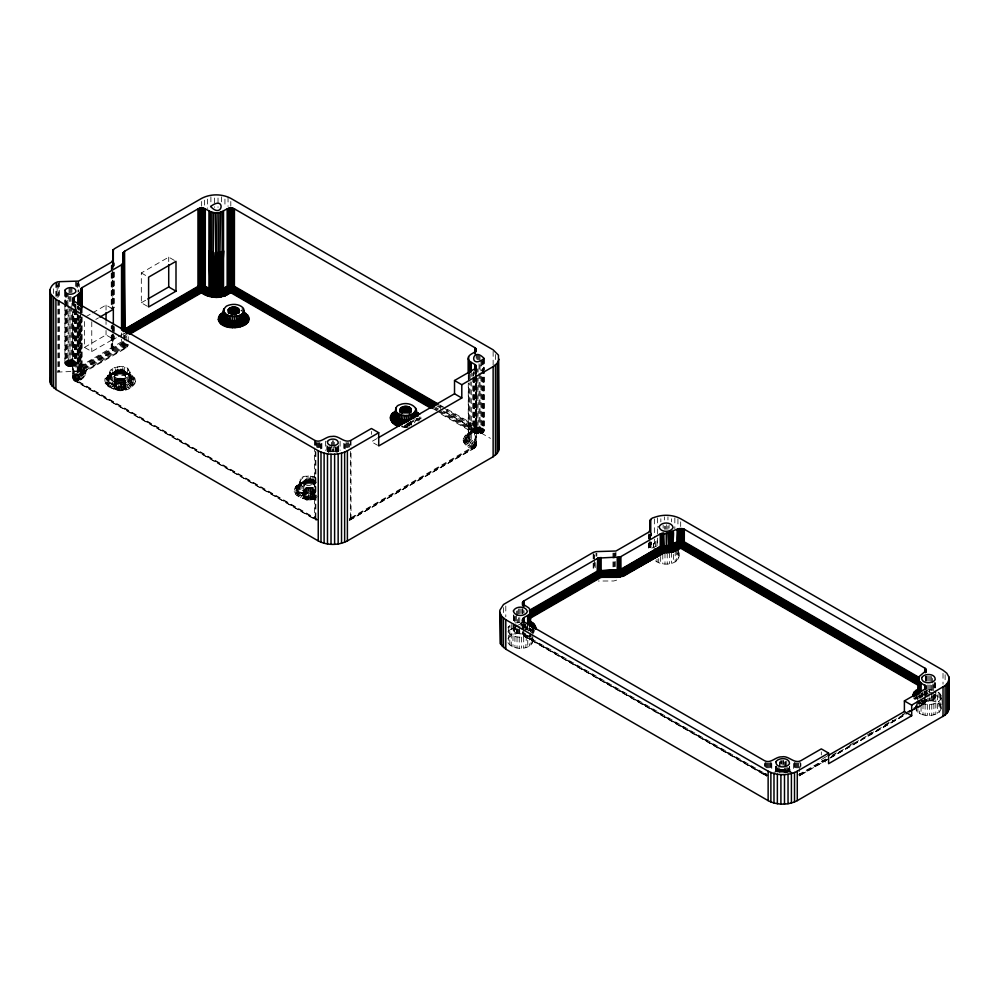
<?xml version="1.0" encoding="UTF-8"?>
<svg xmlns="http://www.w3.org/2000/svg" width="999" height="999" viewBox="0 0 999 999"><rect width="100%" height="100%" fill="white"/><g stroke="black" fill="none" stroke-linecap="round" stroke-linejoin="round"><path stroke-width="0.75" stroke-dasharray="5 3.75" d="M135.439 381.805C126.261 403.833 82.767 377.16 119.118 372.152L119.143 366.683C135.389 364.048 125.137 380.232 135.439 381.805C135.564 374.675 126.673 372.402 120.966 372.152L120.941 366.683M110.09 375.287C105.207 396.928 151.736 378.559 120.941 370.891C92.432 372.864 126.698 395.529 130.307 376.298L131.506 378.946L135.439 380.244M109.778 376.298L108.566 380.107L104.645 381.805M119.143 366.683C94.231 370.791 126.848 388.274 130.307 372.09M126.448 341.034C125.062 338.511 127.822 334.253 126.536 334.515M315.085 497.127C301.111 508.766 301.111 484.915 315.085 496.553M315.085 481.718C301.111 470.067 301.111 493.931 315.085 482.28M524.375 633.029C520.417 635.864 509.19 631.618 515.422 626.873M793.631 773.288L785.364 769.642L781.805 769.467L781.618 771.653L783.84 771.59L784.053 770.704L778.696 770.978L788.248 772.277M781.805 769.467L780.032 769.642L779.307 771.827L781.668 771.565M315.409 481.331C310.239 479.495 302.859 479.657 299.55 484.665C295.155 493.756 309.653 496.703 315.809 493.506L315.409 486.875L313.861 487.387L313.886 492.37L316.034 498.501C308.029 502.335 287.4 495.879 296.84 485.289C301.436 479.07 311.838 487.1 308.604 476.073L315.409 477.122L315.809 483.104L312.35 482.18L312.163 476.248M780.032 769.642L778.346 770.004L778.109 771.615L779.882 771.24M799.45 773.875L800.911 773.288L800.424 775.112L799.163 775.624L799.45 762.662M800.224 773.626L799.175 775.973L800.424 775.112M918.868 695.129L920.978 696.865L921.153 695.454L919.992 694.667M775.411 766.982L775.361 771.815L783.603 770.092L790.034 771.815L789.984 766.982M439.785 404.92L474.912 425.199L473.613 429.183L469.218 433.204L467.607 437.275L463.161 439.148C462.387 445.204 475.112 453.796 476.411 444.393L476.423 374.613M463.161 440.709L466.458 439.56L468.294 436.238L470.117 439.135L474.912 442.033L473.613 446.004L471.266 448.339L473.988 448.451L475.237 447.177L475.487 375.786M116.034 372.402C116.309 373.851 119.455 373.763 119.118 372.152M350.349 451.461L350.349 518.094L349.662 520.229L351.036 517.757L351.036 448.027M463.161 439.148L465.896 434.815C468.119 435.864 471.353 434.053 471.266 431.518L474.463 428.671L474.912 425.199M475.437 425.562L476.361 427.772L474.912 429.408C474.787 432.48 470.354 435.052 467.632 433.616L465.896 434.815M69.031 306.268L69.031 366.383L76.074 362.974L74.45 360.964L70.979 360.027L69.992 366.483L66.521 365.547L64.898 363.536L64.898 303.521M477.11 378.196L477.11 433.691L484.14 430.282L482.517 428.284L479.045 427.347L478.071 433.791L474.6 432.854L472.977 430.856L472.977 377.959M474.912 442.033L475.424 443.181L474.5 445.529L471.266 448.339L474.275 448.164L475.936 445.392L475.936 374.687M475.437 429.058L474.463 431.356L471.266 431.518L440.197 413.574M470.117 432.305L469.13 434.615M917.507 701.773C919.804 704.869 925.948 704.994 926.135 700.436L924.387 703.671L914.073 709.677M475.861 425.961L474.225 429.657L471.266 431.518C474.075 433.266 476.798 429.458 476.361 426.835M475.487 442.432L474.85 445.879L471.266 448.339L475.087 447.427L476.411 444.393M106.031 384.802C112.612 383.004 110.439 375.1 110.702 370.105M469.218 433.204C461.9 441.308 474.55 442.295 474.85 447.802M476.173 426.386L474.425 429.932L471.266 431.518L474.787 431.044L476.348 428.034M924.724 703.333L925.823 700.923M475.936 442.882L475.087 446.253L471.266 448.339C485.539 445.067 463.074 441.62 468.606 434.178M113.511 372.939C117.183 376.049 118.744 369.48 117.37 366.87M302.972 482.33C306.868 485.464 307.979 478.833 306.83 476.248L308.604 476.073M476.173 428.221L473.951 431.655M306.83 476.248C295.404 475.374 303.559 490.484 294.106 491.196M476.186 375.025L475.874 446.103L349.375 519.393M476.423 427.31L474.587 430.532L471.266 431.518L474.425 431.118L475.861 428.658L475.861 374.812M926.21 700.649L926.285 699.4L925.823 701.822M118.694 389.922L119.143 378.546M308.154 499.3L308.604 487.924L302.21 486.201L299.238 482.517M401.685 426.673L404.345 426.935L404.495 425.674L409.228 425.437L409.453 426.111M82.143 316.995L82.143 365.047L83.004 368.231L85.789 371.353C86.801 376.586 77.772 384.59 73.526 379.72C69.431 373.589 80.644 373.888 80.794 368.481L80.707 315.509M75.1 381.168L73.164 379.121L72.69 376.361M112.75 341.034L113.736 339.285L116.945 337.375M57.155 372.103L78.671 371.203L111.763 352.098L112.75 350.349L112.812 334.353M123.364 341.633L121.766 343.856L82.368 366.608C78.834 368.494 83.154 372.14 85.789 371.353L125.187 348.601L127.71 346.241L128.209 344.393C124.201 345.304 123.739 338.723 121.603 343.057L82.205 365.809C78.546 368.019 82.43 373.326 85.939 372.727M123.751 342.295L122.04 344.68L82.18 367.732L80.145 373.189L73.526 378.134L74.263 380.557M124.263 342.894L122.402 345.492L83.004 368.231C81.369 371.903 81.356 377.147 75.437 378.696C72.964 380.095 75.974 382.205 77.772 381.031C81.244 378.596 85.814 375.537 85.152 370.916L124.563 348.176L127.31 344.33M124.9 343.406L122.852 346.266L83.441 369.018L82.792 370.791C85.514 375.474 69.705 381.143 77.772 381.031L74.987 377.909L74.126 374.712L78.859 372.59L80.857 369.143M125.637 343.831L123.364 346.99L83.966 369.742L83.242 370.991M127.31 335.015L125.637 334.515L125.637 340.721M126.448 344.143L123.951 347.627L84.053 371.228M127.71 346.241L123.951 344.031L122.802 341.109L82.143 365.047L80.707 366.645L80.944 368.843L80.632 367.108C85.002 374.188 68.956 374.762 74.351 380.232L316.995 520.329M121.391 372.14C114.498 373.376 123.726 372.177 123.814 372.839C121.641 374.101 123.252 367.457 122.702 366.87M310.402 476.073L310.689 482.28L310.851 481.518L308.154 481.518L308.304 482.28L316.034 482.33L314.947 483.104L312.35 482.18M111.176 373.713C114.71 376.336 114.585 369.405 114.123 367.744M71.94 360.127L70.492 366.009L73.701 365.909L75.899 364.098L68.119 366.183L68.119 304.633M480.007 427.447L479.045 433.791L482.517 432.854L484.14 430.856L484.14 370.829M924.812 703.246L923.263 704.158L921.153 703.87L924.15 702.072L925.748 699.15L924.962 701.773L921.153 703.87L924.387 703.671M70.979 360.027L66.521 360.964L64.898 362.974L71.94 366.383L71.94 307.804M125.624 372.902C123.888 376.948 116.196 376.948 114.448 372.902M125.624 372.327C123.888 368.281 116.196 368.281 114.448 372.327L114.448 387.737C116.196 391.795 123.888 391.795 125.624 387.737M299.25 486.063L297.402 488.823L294.106 489.635M475.586 446.903C473.351 442.644 462.125 437.699 471.216 432.217M925.461 702.434L925.973 700.861L924.574 699.125L921.153 703.87L924.962 702.959L923.938 700.761M114.448 387.175C116.196 383.117 123.888 383.117 125.624 387.175M130.307 377.335C126.598 386.476 106.144 384.128 109.778 372.09M299.55 484.665C297.44 492.882 310.015 494.368 315.459 491.845M418.519 418.131L417.357 420.629L415.659 418.631M479.045 427.347L474.6 428.284L472.977 430.282L480.007 433.691L480.007 355.107M533.204 630.369L532.042 632.866M507.929 642.694C513.286 651.073 533.354 650.549 533.204 638.648M657.005 545.841L657.005 540.322L653.671 543.656L653.271 547.689M655.556 560.889C663.161 566.97 682.005 564.797 678.945 551.748M915.608 707.429L916.77 704.932M921.478 696.69L924.437 693.731L929.045 693.019M926.285 699.924L925.199 702.859M924.437 691.133L924.437 700.349C929.058 702.422 937.611 700.336 935.401 693.618M941.27 697.689C938.361 705.294 927.646 705.519 921.053 703.134L921.053 714.173C926.835 716.283 933.903 716.071 938.998 712.349C943.268 708.116 943.73 694.979 937.549 691.783L937.549 713.336M113.948 373.239C95.867 383.316 124.201 392.819 131.044 383.004C135.315 372.44 116.733 367.644 110.627 375.012L109.028 377.085L106.031 377.26M109.69 377.035L107.942 379.433L104.645 380.244M913.511 697.764L914.435 699.225L917.731 697.102L918.755 698.139L919.942 695.341L921.103 696.141M925.124 699.5L921.153 703.87L925.598 701.997L924.312 699.949M116.034 389.647L117.37 378.359M305.494 499.038L306.83 487.749M72.852 360.327L70.492 366.009L67.27 365.909L67.27 293.569M480.931 427.634L478.558 433.316L476.186 433.504M300.637 483.104C304.171 485.714 304.046 478.796 303.584 477.122M783.616 770.616C783.678 774.075 790.709 769.842 783.616 770.616L783.603 769.467M107.38 375.911C111.501 377.809 112.6 372.015 111.601 369.205M296.84 485.289C300.961 487.2 302.06 481.406 301.061 478.583M73.701 360.602L70.492 366.009L66.521 365.547L66.521 293.207M481.78 427.922L478.558 433.316L475.337 433.216L475.437 375.961M110.627 375.012C103.446 383.566 118.519 388.361 124.9 385.552C134.877 384.016 129.158 376.099 129.383 370.105M414.797 422.752L413.461 420.442L412 421.141L413.074 423.576L411.138 424.225L410.552 422.565L413.823 421.241L416.808 418.269L417.42 418.881L416.695 420.03L414.273 422.028L406.743 424.051M418.106 421.141L419.33 418.481L421.091 418.831L420.616 415.746M468.943 434.565L466.82 437.125L463.623 437.612M476.248 444.905L350.087 518.306M507.929 627.797L509.815 625.461L509.815 645.029M507.929 638.836C511.588 633.079 519.755 632.617 525.811 634.028M530.731 634.078L527.659 636.563L524 632.979C520.891 637.112 530.007 638.111 531.293 634.452M533.766 630.007L531.73 632.529L533.029 633.266L535.302 630.456M534.515 630.282L532.367 632.941M924.15 703.696L924.15 702.072L920.079 699.05M114.91 373.688L115.684 367.22M302.535 483.678L304.857 482.554L305.145 476.61M113.511 389.111L115.397 384.677L115.684 378.009M302.972 498.501L304.857 494.068L305.145 487.387M474.225 431.393L473.613 429.183L443.893 412.013M74.45 360.964L70.492 366.009L65.897 365.11L65.897 303.546M482.517 428.284L478.558 433.316L474.6 432.854L474.6 375.911M791.57 772.289L785.514 771.24L785.364 769.642M130.619 377.722C129.62 387.537 107.455 386.663 110.015 375.999L112.537 373.926L112.75 368.406M316.471 495.167C310.377 497.34 301.686 497.152 297.764 491.246C295.379 485.352 305.657 484.378 302.21 477.797M349.737 520.229L474.925 447.714M124.388 367.22C124.301 368.194 123.576 375.774 126.573 372.939M109.415 377.285L105.107 378.721M75.075 361.401L70.492 366.009L65.41 364.623L65.41 303.409M483.154 428.708L478.558 433.316L473.963 432.43L473.963 376.386M300.499 484.665C292.207 493.231 309.89 498.414 316.109 494.355M473.988 448.451C474.812 443.381 458.017 439.622 471.053 432.829M475.661 446.753L349.987 519.555M524.013 630.244L527.659 628.146L527.834 629.545L529.932 627.809L530.219 628.496L528.046 630.282M530.219 628.496L530.594 629.158L528.346 631.018M530.544 631.455L532.38 629.195L533.041 629.645L531.118 632.03L530.044 630.819L531.081 629.795L530.594 629.158M925.748 701.635L913.71 708.84M923.863 703.983L925.536 702.285M111.176 388.336L113.736 384.128L114.123 377.485M300.637 497.727L303.197 493.506L303.584 486.875M783.84 771.59L786.288 771.665M75.562 361.888L70.492 366.009L65.072 364.098L65.072 303.933M483.641 429.195L478.558 433.316L473.476 431.943L473.476 376.536M77.135 381.331C81.968 377.797 87.525 371.628 80.769 368.294M76.523 381.493C74.675 377.884 87.325 375.362 82.792 370.791M128.908 373.713C125.362 376.336 125.499 369.405 125.949 367.744M73.601 375.075L74.575 378.184L77.772 381.031C66.596 379.957 85.315 374.4 81.331 369.218M468.606 434.927L470.779 433.329M471.903 448.638C471.153 445.729 462.549 444.443 464.048 439.135C463.823 432.579 479.807 432.38 474.7 426.773L446.328 410.389M472.515 448.813L472.714 447.502L466.146 443.019L464.91 438.986L467.345 435.139L475.187 430.394L475.512 428.608L446.053 411.213M473.089 448.826L473.601 447.152L466.883 442.507L465.721 438.711L468.007 435.102L474.425 431.231M525.312 634.215L527.659 636.563L523.838 635.639L524.862 633.441L524.65 636.375M525.836 634.939L525.549 636.85L527.659 636.563L523.613 633.366M526.411 635.589L525.811 647.502M527.022 636.126L527.659 636.563L523.726 634.852L522.527 632.092L524.063 635.152L767.494 775.699M917.881 703.808L921.053 701.985M925.374 701.373L907.292 711.875M921.79 704.17L918.63 700.911L922.601 703.034L922.402 704.332M922.976 704.357L923.488 702.684L919.654 699.725L923.488 701.535M925.124 702.709L913.798 709.302M77.772 315.272L77.822 373.301C71.216 373.851 72.215 380.894 77.772 381.031L74.825 379.17L73.177 375.474M109.103 387.337L112.263 383.416L112.75 376.823M298.564 496.728L301.723 492.794L302.21 486.201M472.515 431.98L472.515 430.544L438.748 411.039M473.089 432.005L473.851 430.944L473.089 429.895L439.323 410.402M467.632 446.241L469.967 443.906L471.266 439.922L471.266 381.918M471.903 431.818L471.903 431.081L438.124 411.588M75.899 362.412L70.492 366.009L64.898 363.536M483.978 429.732L478.558 433.316L473.139 431.406L473.139 377.41M468.131 435.614L464.547 436.151M524.063 631.006L528.858 628.021L530.044 630.819M147.39 306.281L141.321 302.784L141.321 272.952L168.719 257.13L175.999 261.338M85.827 316.77L91.221 313.661M92.57 312.874L106.044 305.095L113.337 309.303M95.804 319.418L98.501 317.869M141.321 302.784L146.541 299.762M84.478 347.377L106.044 334.915L113.337 339.123L91.771 351.586L84.478 347.377L84.478 319.043M118.294 336.601L123.676 333.491M111.9 374.825L109.103 374.712M376.798 438.648L371.428 441.745L377.51 445.254M301.361 484.215L298.564 484.103M467.632 433.616L474.912 429.408M349.213 520.354L474.425 448.064L474.912 371.853M508.479 630.794L515.209 626.922M516.545 626.136L521.928 623.039M822.652 758.716L826.673 756.393M798.626 774.612L826.897 758.291M832.279 755.182L836.325 752.846M849.787 745.079L853.833 742.744M867.294 734.964L872.676 731.855M884.802 724.862L892.881 720.192M902.297 714.76L906.343 712.424M799.25 774.912L826.448 759.215M831.568 756.255L907.242 712.574M908.316 711.95L912.624 709.465M799.862 775.074L829.495 757.979M830.319 757.492L907.591 712.886M908.928 712.112L912.974 709.777M828.72 758.778L799.1 775.886L829.682 758.403M830.057 758.004L908.166 712.911M909.502 712.137L924.312 703.583L924.799 691.945M830.581 757.879L905.993 714.347M77.135 380.594L81.419 378.921M76.523 380.057L80.295 378.072L80.844 378.546M75.949 379.408L79.758 377.51L80.295 378.072M616.608 580.157L613.773 580.981L598.301 581.018M107.38 386.151L111.026 382.567L111.601 376.024M296.84 495.529L300.499 491.945L301.061 485.414M465.896 445.042L468.606 442.969L470.117 439.135L470.117 381.793M113.736 373.726C87.05 390.509 150.337 393.319 127.81 374.438L127.323 368.406M110.926 375.199L113.436 374.076M303.197 483.104C285.764 490.771 307.929 501.773 316.883 495.941M300.387 484.59L302.897 483.466M351.036 517.757L349.575 518.356M350.986 518.456L349.538 519.043M350.811 519.068L349.438 519.63M775.411 771.191L778.346 770.004M800.861 773.988L799.412 774.575M800.699 774.6L799.325 775.162M656.43 546.166L651.598 548.164L651.598 541.97M130.969 374.712L129.146 375.199L126.636 374.076M75.437 378.696L79.271 376.885L79.758 377.51M74.987 377.909L78.846 376.211L79.271 376.885M484.14 430.856L478.558 433.316L472.977 430.856M74.613 377.098L78.471 375.487L78.846 376.211M74.351 376.286L78.172 374.75L77.822 373.301M74.188 375.474L77.947 374.013M295.492 494.18L299.538 490.996L300.162 484.515M464.547 443.693L468.131 441.233L469.218 438.236L469.218 383.616M112.65 374.375L115.172 373.501M302.11 483.753L304.633 482.892M315.409 491.083C310.127 492.982 301.561 492.807 299.238 486.725M315.584 492.669C294.181 499.575 294.118 475.312 315.459 482.03M317.357 496.64C304.195 504.42 283.391 486.476 306.656 482.18M507.929 631.655C512.075 637.911 521.291 638.111 527.759 635.814L527.759 646.852M773.838 772.289L781.78 770.616M778.233 771.166L776.648 771.703L776.785 767.719M132.705 375.911C128.584 377.809 127.472 372.015 128.484 369.205M75.562 364.623L70.492 366.009L65.072 362.412M105.107 383.341C110.939 382.617 110.839 375.424 110.09 371.079M463.623 442.232L466.82 440.759L468.606 437.262L468.606 383.017M294.568 492.719C300.412 492.007 300.299 484.802 299.55 480.457M117.295 372.34C100.899 373.226 103.596 390.372 118.769 389.335C132.28 392.132 142.358 375.724 124.525 372.702M113.886 373.339L119.081 372.602M117.195 372.789C101.873 373.676 104.845 389.685 118.844 388.648C131.081 391.283 141.171 376.223 124.688 373.176M114.248 373.614L117.058 373.102M411.138 424.225L404.57 424.9M306.755 481.73C300.974 481.006 299.912 488.836 294.568 488.099M303.708 482.992L306.518 482.492M308.604 487.924L313.861 487.387M315.659 497.964C298.776 504.982 284.153 482.817 308.541 481.98M514.922 622.989L519.243 622.315M941.27 707.429C938.773 700.399 929.232 699.862 923.001 701.335L923.001 697.202M134.053 377.26L131.044 377.085L126.349 373.726M526.923 636.788L524.425 636.363L522.527 632.604M471.266 448.339L475.199 446.64L476.248 443.369M921.153 703.87L924.45 702.722L926.048 699.637M116.496 373.139L119.031 372.902M305.494 481.793L308.579 481.543M305.956 482.517L308.491 482.292M778.908 771.378L781.755 771.053M134.965 378.721L131.768 378.234L126.124 373.239M524 635.926L766.882 775.861L523.688 635.389M73.701 365.909L70.492 366.009L65.41 361.888M72.877 375.899L74.026 378.821L77.772 381.031L74.5 380.344L73.177 378.171L73.177 311.538M118.769 372.59L121.304 372.59M118.844 372.902L121.229 372.902M404.345 426.935L407.03 426.935L401.923 426.111M401.723 426.76L406.181 427.697L406.181 424.737M308.229 481.968L310.764 481.968M308.304 482.28L310.689 482.28M933.878 690.297L927.322 689.635L927.322 693.768M781.355 770.704L783.978 771.116M781.418 771.116L783.903 771.415M83.479 371.079L85.789 371.353L82.842 369.493L81.206 365.784L81.206 317.744M84.216 371.278L84.903 371.353M421.091 417.27L419.33 417.107M77.772 381.031L74.463 380.045L72.702 377.547M72.852 366.183L70.492 366.009L65.897 361.401M120.966 372.152L123.814 372.839M120.991 372.602L125.824 373.614M123.376 373.276L121.041 372.902M310.427 481.543L313.499 481.793M310.464 481.98L315.659 482.729M310.502 482.292L313.049 482.517M783.641 771.053L786.488 771.378M85.727 374.101L82.143 372.515L80.644 369.393L80.632 312.862M128.084 345.329L124.813 344.043L122.989 340.659M81.631 317.345L81.631 365.384L83.117 369.243L85.789 371.353L82.53 370.055L80.707 366.645M523.339 635.114L523.051 631.843L523.264 632.604C521.703 635.014 525.636 636.838 527.659 636.563L523.838 634.465L522.677 631.58M766.795 774.063L764.485 773.288L766.221 775.973L524.5 636.276L523.439 634.053M295.492 486.638C299.775 488.111 301.311 482.704 300.162 479.483M122.889 372.789L126.199 373.339M123.014 373.102L125.487 373.726M312.25 481.73L315.584 482.629M312.475 482.492L315.284 482.992M522.177 625.824L525.312 626.873L527.322 629.37M785.426 770.803L789.235 771.515M785.514 771.24L787.949 772.289M766.807 774.749L764.535 773.988M766.87 775.324L764.697 774.6M766.97 775.773L764.972 775.112M134.965 383.341C129.133 382.617 129.246 375.424 129.995 371.079M75.949 381.518L74.163 380.444L73.601 378.571L73.701 308.966M525.836 637.05L524.425 636.363M85.152 375.437L81.693 373.539L80.27 370.292L80.27 316.046M85.789 371.353L82.043 369.131L80.907 366.208L80.907 316.608M124.9 373.501L127.422 374.375M313.861 476.61L313.986 482.092L316.109 483.466M787.05 770.004L787.162 771.166L788.76 771.703L788.611 767.719M765.172 773.626L766.72 776.136L765.946 773.875M534.378 631.917L531.081 629.795M134.053 384.802L130.007 381.606L129.383 375.124M314.598 517.757L315.946 518.993L314.598 517.757L314.598 448.027M316.046 519.58L314.66 518.456M315.222 451.423L315.222 518.056L316.221 520.054M84.228 376.71L80.981 374.513L79.645 371.128L79.645 315.347M127.085 347.103L123.564 344.555L122.49 341.546M915.608 705.968L916.77 711.226L921.053 714.173M132.705 386.151L129.046 382.567L128.484 376.024M314.822 519.068L315.622 519.842M922.976 702.26L919.167 700.349L922.402 702.896M82.967 377.872L80.032 375.399L78.809 371.915L78.809 316.121M126.236 347.889L123.564 345.791L122.078 341.933M918.081 701.385L921.79 703.446M439.735 405.681L442.432 407.242M443.793 408.029L474.862 425.961C478.296 427.859 473.813 431.655 471.266 431.518L474.537 430.831L475.024 429.308L440.284 408.903M438.224 405.706L440.921 407.267M436.6 405.744L440.659 408.091M443.356 411.188L490.447 438.374M926.872 690.346L932.254 693.456M933.59 694.23L941.67 698.888M435.789 407.342L438.486 408.903M435.264 408.054L437.974 409.615M434.69 408.703L437.387 410.264M432.729 408.466L436.775 410.801M141.321 272.952L148.601 277.16M821.315 759.49L826.173 762.299M127.81 374.438L128.621 375.087M524.013 634.452L768.131 775.386M318.244 519.867L74.126 378.921L72.627 376.823M317.607 520.167L73.664 379.27L72.877 377.734L72.852 312.325M74.126 309.19L74.613 380.744L316.421 520.354M473.139 429.732L478.558 433.316L480.931 433.504L480.931 372.227M125.187 348.601L122.04 344.68L121.553 339.198M130.969 387.337L127.81 383.416L127.323 376.823M919.542 696.753L920.753 697.602M920.454 698.326L918.206 696.478M409.652 422.19L411.276 424.2M529.482 635.501L530.919 636.5M526.411 637.025L525.899 636.388M128.172 374.825L130.657 377.285M417.42 418.881L419.755 420.167L419.755 415.809M473.476 429.195L478.558 433.316L481.768 433.216L481.78 372.515M124.313 333.216L124.937 333.803M128.908 388.336L126.349 384.128L125.949 377.485M918.256 698.763L916.433 696.515M916.545 698.201L917.694 699.337M522.989 633.603L524.937 636.675M473.963 428.708L478.558 433.316L482.517 432.854L482.517 360.527M522.827 634.028L524.075 636.013M474.6 428.284L478.558 433.316L483.154 432.43L483.154 360.09M66.521 360.964L70.492 366.009L74.45 365.547L74.45 308.604M415.634 421.091L414.697 419.592M126.573 389.111L124.688 384.677L124.388 378.009M914.285 697.589L915.159 698.975M677.784 553.483L678.945 555.968M654.432 548.726L653.271 546.228M532.042 637.624L533.204 640.122M475.337 427.922L478.558 433.316L483.641 431.943L483.641 371.915M67.27 360.602L70.492 366.009L75.075 365.11L75.075 309.702M476.186 427.634L478.558 433.316L483.978 431.406L483.978 371.253M68.119 360.327L70.492 366.009L75.899 364.098L76.074 309.678M313.499 499.038L312.163 487.749M124.038 389.647L122.702 378.359M78.172 374.75L78.471 375.487M81.244 369.43L81.006 368.981M935.401 696.69L934.165 694.73L934.165 699.35M915.608 697.689L915.996 698.963M409.228 425.437L408.666 422.964M410.339 421.703L410.552 422.565M477.11 427.447L478.558 433.316L478.071 427.347M69.031 360.127L70.492 366.009L69.992 360.027M310.851 499.3L310.402 487.924M121.391 389.922L120.941 378.546M406.955 426.361L406.805 424.9M522.677 633.116L522.752 633.841M129.995 375.287L130.07 375.999M241.059 311.051L241.009 310.352L242.158 311.139L242.158 306.93M945.116 674.737L945.116 682.479M943.019 673.314L943.019 684.165M940.883 695.117L940.883 710.002M940.109 693.893L940.109 711.226M938.998 692.769L938.998 712.349M935.826 690.946L935.826 701.985M935.826 703.134L935.826 714.173M935.401 682.879L935.401 688.186M935.189 682.742L935.189 692.931M935.189 695.017L935.189 698.089M934.777 683.054L934.777 692.607M934.777 694.143L934.777 698.738M934.165 682.454L934.165 688.611M933.878 695.816L933.878 701.335M933.878 703.783L933.878 714.822M933.378 684.552L933.378 693.756M933.378 695.292L933.378 699.887M932.442 678.396L932.442 682.991M932.442 684.527L932.442 694.205M932.442 695.741L932.442 700.349M931.767 692.619L931.767 700.898M931.767 704.22L931.767 715.259M931.393 676.51L931.393 694.555M931.393 696.091L931.393 700.699M930.244 676.261L930.244 693.144M930.244 697.864L930.244 700.936M929.557 689.635L929.557 692.394M929.557 697.914L929.557 700.674M929.557 704.445L929.557 715.484M929.045 676.148L929.045 696.453M929.045 697.989L929.045 701.061M927.834 676.148L927.834 696.453M927.834 697.989L927.834 701.061M927.322 704.445L927.322 715.484M926.635 676.261L926.635 680.868M926.635 690.072L926.635 697.864M926.135 676.46L926.285 681.168M926.285 691.508L926.135 697.627M925.823 677.085L925.823 680.182M925.823 691.395L925.823 694.205M925.486 676.51L925.486 681.106M925.486 691.495L925.486 697.627M925.374 676.123L925.374 681.131M925.374 691.558L925.374 694.355M925.111 689.859L925.111 695.379M925.111 696.753L925.111 700.898M925.111 704.22L925.111 715.259M923.001 690.297L923.001 695.816M923.001 703.783L923.001 714.822M922.714 693.219L922.714 696.278M922.102 692.607L922.102 697.215M921.69 692.931L921.69 696.553M921.478 693.618L921.478 697.389M921.053 693.706L921.053 696.465M919.33 693.156L919.33 698.676M919.33 702.297L919.33 713.336M917.881 694.155L917.881 698.289M917.881 699.675L917.881 712.349M916.77 693.893L916.77 699.412M916.77 701.56L916.77 711.226M915.996 705.868L915.996 710.002M915.608 696.39L915.608 699.15M821.315 751.922L821.315 754.944M800.911 763.473L800.911 766.27M800.224 762.399L800.224 770.816M798.613 762.836L798.613 768.443M797.726 762.924L797.726 768.543M796.827 762.924L796.827 768.543M795.941 762.836L795.941 769.854M795.092 762.662L795.092 769.68M794.317 762.399L794.317 769.417M793.631 763.473L793.631 770.479M789.66 766.196L789.66 772.327M789.447 766.333L789.447 772.464M789.035 767.544L789.035 772.152M788.423 768.131L788.423 771.216M787.637 767.594L787.637 772.19M786.712 761.001L786.712 767.132M786.712 767.607L786.712 773.276M785.651 762.187L785.651 766.782M785.651 767.956L785.651 772.926M785.364 761.226L785.364 766.845M784.502 761.937L784.502 766.545M784.502 768.081L784.502 772.801M783.603 761.051L783.603 763.86M783.303 760.289L783.303 767.956M783.303 769.492L783.303 772.926M782.092 760.289L782.092 767.956M782.092 769.492L782.092 772.926M781.805 761.051L781.805 763.86M780.893 760.414L780.893 763.473M780.893 769.617L780.893 772.801M780.032 761.226L780.032 766.845M779.744 762.187L779.744 766.782M779.744 767.956L779.744 772.926M778.696 767.607L778.696 772.215M777.759 767.594L777.759 772.19M776.972 768.131L776.972 771.216M776.373 766.008L776.373 772.152M775.948 766.333L775.948 772.464M775.736 766.196L775.736 772.327M771.765 763.473L771.765 770.479M771.078 762.399L771.078 770.816M770.304 762.662L770.304 769.68M769.455 762.836L769.455 769.854M768.581 762.924L768.581 768.543M767.682 762.924L767.682 768.543M766.795 762.836L766.795 768.443M765.946 762.662L765.946 771.078M765.172 762.399L765.172 766.608M764.485 763.473L764.485 766.27M680.681 521.853L680.681 526.51M678.546 548.888L678.546 558.553M677.934 518.981L677.934 526.723M677.784 550.112L677.784 559.765M676.66 549.85L676.66 560.889M675.212 550.836L675.212 561.875M674.837 517.944L674.837 528.796M673.501 554.433L673.501 562.712M671.553 552.322L671.553 563.361M671.478 518.781L671.478 521.878M669.442 552.772L669.442 563.811M669.055 525.049L669.055 528.121M667.944 516.87L667.944 519.967M667.944 526.173L667.919 529.408M667.232 552.996L667.232 564.035M666.72 524.687L666.72 529.295M665.496 526.223L665.496 529.295M664.984 552.996L664.984 564.035M664.36 516.87L664.36 519.967M664.36 526.161L664.36 529.27M663.149 525.049L663.149 528.121M662.774 554.145L662.774 563.811M660.839 518.768L660.839 521.865M660.664 556.468L660.664 563.361M658.716 558.578L658.716 562.712M657.467 517.919L657.467 527.222M657.467 528.771L657.467 536.525M657.467 538.074L657.467 545.816M657.005 559.115L657.005 561.875M655.556 541.321L655.556 546.84M654.357 518.943L654.357 537.549M654.357 539.098L654.357 546.84M653.671 543.656L653.671 547.802M651.598 532.667L651.598 535.764M651.073 533.029L651.073 536.126M651.073 542.32L651.073 548.526M650.649 542.719L650.337 549.363L650.337 541.608M650.337 533.853L650.337 540.059M650.137 534.315L650.137 540.509M650.137 542.07L650.137 549.812M650.012 533.716L650.012 539.91M650.012 541.458L650.012 549.213M649.825 534.165L649.825 540.372M649.825 541.92L649.825 549.662M649.512 534.602L649.512 540.796M649.512 542.345L649.512 550.099M649.088 534.989L649.088 541.196M649.088 542.744L649.088 550.499M648.563 533.803L648.563 541.545M648.563 543.106L648.563 550.849M615.996 552.559L615.996 555.656M615.309 552.797L615.309 568.294M614.56 552.984L614.56 568.481M613.773 553.084L613.773 568.581M612.961 553.121L612.961 568.618M596.828 553.121L596.828 556.218M596.028 553.159L596.028 556.256M595.242 562.574L595.242 568.768M594.492 554.994L594.492 559.652M594.492 561.201L594.492 568.943M593.806 553.696L593.806 561.438M593.806 562.986L593.806 570.741M593.181 553.995L593.181 561.75M593.181 563.299L593.181 571.041M533.204 629.083L533.204 633.216M532.817 627.797L532.817 633.316M532.817 634.702L532.817 642.694M532.042 626.585L532.042 633.478M532.042 638.386L532.042 643.905M530.919 629.595L530.919 632.355M530.919 633.99L530.919 645.029M529.482 625.849L529.482 631.368M529.482 634.989L529.482 646.028M527.759 626.398L527.759 629.158M527.322 626.311L527.322 630.082M527.122 626.161L527.122 629.233M526.698 626.823L526.698 629.894M525.811 624.363L525.811 629.882M525.312 623.801L525.312 627.971M524.375 623.826L524.375 628.421M524.013 610.614L524.013 613.423M524.013 624.637L524.013 627.447M523.701 622.539L523.701 628.059M523.701 636.912L523.701 647.951M523.439 631.256L523.439 624.238L523.326 628.783M522.989 609.765L522.989 612.862M522.989 623.788L522.989 626.885M522.677 609.14L522.677 613.486M522.677 624.562L522.677 630.319M522.527 608.766L522.527 612.974M522.527 623.676L522.527 629.807M522.177 608.953L522.177 613.561M522.177 624.412L522.177 630.556M521.49 622.315L521.49 625.074M521.49 637.137L521.49 648.176M520.979 608.828L520.979 613.436M520.979 622.639L520.979 626.073M519.755 608.828L519.755 629.145M519.755 630.681L519.755 633.741M519.243 629.22L519.243 633.354M519.243 637.137L519.243 648.176M518.556 608.953L518.556 627.484M518.556 629.02L518.556 633.616M517.42 610.726L517.42 623.001M517.42 628.783L517.42 633.378M517.032 629.445L517.032 633.578M517.032 636.912L517.032 647.951M516.358 611.076L516.358 615.684M516.358 616.158L516.358 626.897M516.358 628.421L516.358 633.029M515.422 616.133L515.422 632.579M514.922 624.363L514.922 634.028M514.922 636.463L514.922 647.502M514.647 616.67L514.647 625.898M514.647 627.434L514.647 632.042M514.035 615.746L514.035 625.287M514.035 626.823L514.035 631.43M513.623 614.872L513.623 625.611M513.623 626.161L513.623 630.769M513.411 615.571L513.411 625.474M513.411 626.311L513.411 630.082M512.974 625.012L512.974 634.677M512.974 635.814L512.974 646.852M511.263 624.462L511.263 646.028M508.691 626.585L508.691 643.905M505.794 606.006L505.794 616.845M503.484 607.592L503.484 613.786M495.442 354.52L495.442 362.287M493.131 351.373L493.131 365.359M484.14 358.516L484.14 370.267M483.978 358.941L483.978 369.842M483.641 358.404L483.641 370.379M481.768 360.889L481.78 370.979M480.931 361.163L480.931 370.691M479.045 355.007L479.045 372.227M479.045 373.476L479.045 433.791L478.071 433.791L478.071 378.097M478.071 355.007L478.071 359.628M478.071 368.868L478.071 372.227M477.11 355.107L477.11 359.727M477.11 368.956L477.11 372.14M476.411 368.456L476.411 373.114M476.323 445.117C475.736 440.946 468.806 441.471 468.219 436.975L468.294 383.554M476.186 355.307L476.186 358.379M476.248 368.968L476.248 373.614M475.936 369.455L475.936 374.101M475.487 368.356L475.487 374.55M475.337 371.665L475.437 374.812M473.963 371.765L473.963 374.85M473.476 371.915L473.476 375.337M473.139 372.789L473.139 375.999M472.977 373.339L472.977 376.423M471.266 372.627L471.266 376.386M470.117 374.051L470.117 380.244M469.218 374.313L469.218 382.068M468.606 375.274L468.606 381.493M468.294 374.25L468.294 382.005M411.276 421.79L411.276 424.762M411.101 422.352L411.101 425.312M410.764 421.391L410.764 424.363M410.277 421.878L410.277 424.85M409.652 422.315L409.652 425.287M408.903 422.677L408.903 425.649M408.054 422.964L408.054 427.41M407.142 423.151L407.142 427.609M405.194 424.737L405.194 427.697M371.428 431.443L371.428 434.39M351.036 440.272L351.036 446.478M350.349 440.609L350.349 445.254M349.575 443.968L349.575 447.065M348.726 442.594L348.726 447.24M347.839 442.682L347.839 448.888M346.94 442.682L346.94 448.888M346.054 442.594L346.054 448.788M345.217 443.968L345.217 450.162M344.443 443.706L344.443 449.9M343.743 443.369L343.743 449.575M340.11 441.233L340.11 450.399M338.723 445.154L338.723 452.797M338.399 446.715L338.399 451.898M338.236 446.291L338.236 452.447M337.899 446.828L337.899 451.785M337.412 446.678L337.412 451.935M337.175 447.689L337.175 452.272M336.788 447.739L336.788 452.397M336.039 446.565L336.039 452.722M335.489 447.327L335.489 451.923M335.189 446.853L335.189 451.76M334.265 442.332L334.265 451.66M333.716 447.152L333.716 451.735M333.304 440.696L333.304 451.76M332.33 440.696L332.33 451.76M331.918 447.152L331.918 451.735M331.368 442.332L331.368 451.66M330.444 446.853L330.444 451.76M330.157 447.327L330.157 451.923M329.608 446.565L329.608 452.722M328.858 447.739L328.858 452.397M328.459 447.689L328.459 452.272M328.221 446.678L328.221 451.935M327.734 446.828L327.734 451.785M327.41 446.291L327.41 452.447M327.235 446.715L327.235 451.898M326.91 445.154L326.91 452.797M325.537 441.233L325.537 450.399M321.89 443.369L321.89 449.575M321.278 443.681L321.278 449.875M320.579 443.918L320.579 450.124M319.842 442.545L319.842 450.299M319.056 442.657L319.056 448.863M318.244 442.694L318.244 448.888M317.445 442.657L317.445 448.863M316.658 442.545L316.658 447.202M315.909 440.821L315.909 445.467M315.909 451.673L315.909 518.306M315.222 440.571L315.222 445.229M314.91 481.156L314.91 497.677M314.598 440.272L314.598 446.478M314.098 480.144L314.098 498.701M313.461 479.707L313.461 499.125M312.712 479.345L312.712 499.488M311.875 479.07L311.875 499.775M310.951 478.871L310.951 499.962M309.99 478.771L309.99 500.062M309.016 478.771L309.016 500.062M308.054 478.871L308.054 499.962M307.13 479.07L307.13 499.775M306.281 479.345L306.281 499.488M305.532 479.707L305.532 499.125M304.907 480.144L304.907 498.701M304.42 480.631L304.42 498.201M304.083 481.156L304.083 497.677M303.921 481.718L303.921 497.127M230.806 201.473L230.806 206.131M228.047 197.028L228.047 206.356M224.937 199.101L224.937 206.868M221.566 196.84L221.566 203.059M218.019 198.027L218.019 207.355M214.435 198.027L214.435 207.355M210.889 196.84L210.889 203.059M207.517 199.101L207.517 208.429M204.408 200.137L204.408 206.356M201.648 201.473L201.648 206.131M168.719 257.13L168.719 261.613M128.209 336.638L128.209 341.296M125.449 371.778L125.449 388.286M125.125 371.241L125.125 388.823M124.9 340.309L124.263 333.579L124.263 339.785M124.625 370.754L124.625 389.31M124.001 370.329L124.001 389.747M123.751 332.979L123.751 339.185M123.252 369.967L123.252 390.109M122.402 369.68L122.402 390.384M121.553 332.992L121.553 337.65M121.491 369.493L121.491 390.584M120.529 369.393L120.529 390.684M119.555 369.393L119.555 390.684M118.581 369.493L118.581 390.584M117.67 369.68L117.67 390.384M116.821 369.967L116.821 390.109M116.071 370.329L116.071 389.747M115.447 370.754L115.447 389.31M114.96 371.241L114.96 388.823M114.623 371.778L114.623 388.286M114.261 262.799L114.261 265.909M114.261 272.128L114.261 307.854M114.261 326.498L114.261 334.265M114.261 335.814L114.261 338.923M113.736 263.162L113.736 266.271M113.736 272.477L113.736 308.216M113.736 326.848L113.736 334.628M113.736 336.176L113.736 339.285M113.312 263.561L113.312 266.658M113.312 272.877L113.312 308.604M113.312 325.699L113.312 333.466M113.337 334.653L113.312 339.685M112.999 263.986L112.999 270.205M112.999 271.753L112.999 309.041M112.999 326.124L112.999 332.342M112.999 333.903L112.999 340.11M112.812 262.887L112.75 271.116M112.812 272.215L112.75 308.404M112.75 325.487L112.75 333.266M112.687 263.811L112.687 270.03M112.687 271.578L112.687 308.866M112.687 325.949L112.687 329.058M112.687 335.277L112.687 350.811M112.5 262.712L112.5 270.479M112.5 272.04L112.5 307.767M112.5 326.411L112.5 332.617M112.5 334.178L112.5 351.261M112.188 264.698L112.188 267.807M112.188 274.013L112.188 308.192M112.188 325.287L112.188 328.396M112.188 334.603L112.188 351.698M111.763 265.097L111.763 271.316M111.763 272.864L111.763 308.591M111.763 325.686L111.763 328.796M111.763 335.002L111.763 352.098M111.239 265.447L111.239 271.666M111.239 273.214L111.239 308.953M111.239 326.036L111.239 329.146M111.239 335.364L111.239 352.447M106.044 305.095L106.044 311.064M106.044 321.503L106.044 324.488M106.044 330.444L106.044 334.915M91.771 321.753L91.771 351.586M82.143 307.704L82.143 315.447M81.631 308.054L81.631 315.796M81.206 308.441L81.206 311.538M80.707 307.767L80.794 314.248M80.632 308.216L80.632 311.313M80.27 308.304L80.27 314.498M79.283 283.903L79.283 287.013M79.283 307.205L79.283 310.314M79.283 316.521L79.283 370.904M78.809 306.83L78.809 309.927M78.671 281.094L78.671 291.97M78.671 305.956L78.671 309.066M78.671 315.272L78.671 371.203M77.984 281.343L77.984 292.22M77.984 306.193L77.984 309.303M77.984 310.864L77.984 371.453M77.772 305.981L77.772 309.078M77.235 283.079L77.235 287.737M77.235 314.148L77.235 371.628M76.448 281.631L76.448 287.849M76.448 309.59L76.448 371.74M75.899 303.933L76.074 309.103M75.637 281.668L75.637 286.326M75.562 304.608L75.637 308.079M75.637 309.628L75.637 371.778M75.075 304.458L75.075 309.078M74.45 303.983L74.45 307.105M74.126 301.436L74.126 307.642M73.601 301.086L73.701 307.43M73.177 300.687L73.177 305.332M72.877 300.249L72.852 306.456M72.69 299.8L72.69 306.618M72.627 311.738L72.69 377.285M71.94 287.799L71.94 292.407M71.94 303.184L71.94 306.356M70.979 287.7L70.979 304.92M70.979 306.169L70.979 366.483L69.992 366.483L69.992 306.169M69.992 287.7L69.992 304.92M69.031 287.799L69.031 304.82M68.119 293.856L68.119 303.384M65.897 292.782L65.897 302.922M65.41 291.096L65.41 301.86M65.072 291.621L65.072 302.535M64.898 291.209L64.898 302.947M59.503 281.668L59.503 298.751M59.503 300.312L59.503 371.778M58.691 283.254L58.691 298.788M58.691 300.349L58.691 371.815M57.905 281.818L57.905 298.901M57.905 300.462L57.905 371.915M57.155 285.102L57.155 297.527M56.456 282.242L56.456 297.777M55.844 282.542L55.844 296.528M53.559 288.798L53.559 293.456"/><path stroke-width="1.5" d="M198.014 208.878L198.014 286.363C198.988 294.53 209.34 297.078 216.221 297.402L215.334 212.712C209.103 213.112 204.271 205.407 198.014 208.878L124.563 251.286L123.052 253.384M218.319 319.543L219.705 314.997L222.789 312.45L224.026 312.912C205.494 330.582 261.938 330.582 243.394 312.912L244.643 312.45C261.576 327.21 221.516 334.303 218.319 319.543L222.765 317.207L224.375 312.038M222.14 211.651L222.128 289.136L223.514 250.737L222.29 289.073L223.177 292.757L225.312 295.692L232.043 291.708L234.39 287.125L234.44 208.878C227.597 205.257 222.352 214.248 215.334 212.712M249.113 319.543C242.357 319.493 244.68 311.738 243.057 307.829C238.798 303.584 231.568 303.534 226.423 306.144C215.921 315.584 241.508 321.203 243.981 310.864M399.9 424.962L399.15 426.136C391.683 425.711 386.388 415.397 394.755 411.738L396.004 412.2C388.586 415.434 393.269 424.587 399.9 424.962L401.198 420.841L401.336 415.035L397.252 413.049L395.417 410.152M926.285 669.954L924.799 668.106L684.327 529.27C676.086 526.723 668.88 535.002 660.277 533.903L620.267 556.955L598.064 558.091L523.439 601.198L522.527 602.647L522.989 604.158L528.808 607.904L530.631 610.801L530.382 626.148L530.694 624.075L532.142 626.311L535.764 627.36L535.764 628.92M535.764 627.36L534.378 624.375L531.63 624.313L529.932 622.664L531.618 626.972L529.707 621.415M531.193 626.398L529.77 622.065M601.098 557.517L601.098 577.322L530.332 618.181M597.452 558.391C598.264 564.285 594.855 573.251 601.098 577.322L617.232 577.322L617.232 557.517M916.058 695.279L916.433 692.794L918.755 690.309L917.032 692.457L916.67 694.817L918.106 692.432L918.481 677.085L926.285 670.479M207.143 295.692L209.278 292.757L210.165 289.073L210.314 211.651M209.203 296.428L211.551 289.56L211.875 212.175M211.451 296.965L213.037 289.922L213.561 212.525M215.334 252.46L213.811 297.29M123.314 252.472L123.314 329.957L198.014 286.363C204.583 282.804 209.578 291.171 216.221 290.209L217.12 212.712M225.312 295.692L218.644 297.29L217.932 292.37L218.893 212.525M221.004 296.965L219.405 289.922L220.579 212.175M223.239 296.428L220.904 289.56L222.14 251.411M404.682 423.164L404.795 415.559L401.336 415.035M205.294 294.78L207.867 292.058L208.941 288.474L208.941 210.989M129.545 334.315L201.648 292.682L203.996 290.347L205.294 286.363L205.294 208.878M918.418 693.456L918.481 689.71L918.243 694.13L918.481 677.085M223.764 313.012L222.253 316.683L218.319 317.982M415.035 411.326L416.258 415.821C419.405 405.544 407.467 401.298 399.775 404.757C391.845 406.393 399.213 418.631 390.284 418.831M390.284 417.27L394.218 415.971L396.353 411.326M223.451 314.036C221.478 325.537 247.627 324.837 243.669 313.012L243.057 312.038M415.959 410.152L412.974 413.848L408.354 415.384L408.379 420.367C403.359 421.441 393.494 419.18 395.729 412.3M233.828 208.579L233.828 286.064C231.356 299.525 210.889 298.614 201.648 292.682L202.098 208.029M232.367 327.66L232.817 316.271M123.052 262.7L121.553 264.81L81.631 287.899L80.27 292.807L73.177 297.989L73.177 300.687L314.598 440.272C320.866 443.743 325.699 436.051 331.918 436.451C338.961 434.915 344.18 443.893 351.036 440.272L371.428 428.496L378.721 432.704L378.721 445.954L461.8 397.989L461.8 384.74L493.131 366.645L497.24 363.261L499.088 359.278M112.75 250.924L114.261 248.826L201.648 198.364C210.577 193.706 221.878 193.706 230.806 198.364L493.131 349.825L498.464 355.157L499.088 449.375L497.24 453.371L493.131 456.755L347.39 540.896C338.474 545.566 327.16 545.566 318.244 540.896L55.919 389.448L50.587 384.128L50.562 377.984M112.75 260.24L111.239 262.337L78.671 281.094L59.503 281.668C54.957 281.718 50.949 285.652 49.95 289.91L49.962 382.093M650.074 530.144L648.563 532.255L615.996 551.011L596.028 551.61L593.181 552.447L503.484 604.495L499.837 610.277L500.462 643.843L505.794 649.175L768.131 800.636C777.047 805.294 788.348 805.294 797.277 800.636L945.116 715.072L948.039 711.75L949.05 708.079L948.8 676.773L946.802 673.226L943.019 670.217L680.681 518.756C672.664 514.497 662.799 514.273 654.357 517.395C647.165 518.543 650.761 526.935 650.074 531.68M949.05 678.633L948.039 682.305L945.116 685.626L911.687 705.132L904.395 700.923L904.395 711.525L828.021 755.619M391.683 414.273L394.018 414.348L396.253 412.737C389.697 416.845 396.965 424.138 402.547 423.838L403.022 415.384M918.343 683.728L681.93 547.24C675.636 547.377 669.73 553.471 662.674 551.86L621.915 574.637L601.098 576.061L601.098 577.322L618.718 576.748L622.814 575.761L663.923 552.834L673.201 551.935L680.681 548.214L683.029 545.866L684.265 542.657L684.327 529.27M918.256 690.534L916.545 691.795L914.622 695.953L915.047 693.181L918.63 689.585L915.159 691.832L913.848 696.141L913.036 696.241L913.036 694.68L916.67 693.631L918.418 690.359M402.709 422.964C397.764 422.952 390.921 417.357 396.066 412.687C391.558 418.131 399.912 422.652 404.732 422.277M228.296 309.515C227.872 314.573 236.938 314.835 239.136 311.188C239.548 306.119 230.494 305.856 228.296 309.515L228.296 312.475M243.981 315.072C240.784 322.527 226.648 322.527 223.451 315.072M400.099 409.915C401.773 414.098 410.477 414.048 411.276 409.353C409.228 404.333 398.014 405.706 400.099 412.325M415.959 414.36C412.762 421.815 398.613 421.815 395.417 414.36M417.794 416.458L415.097 412.038L415.097 417.107L416.034 415.097L415.646 412.3M234.44 208.878L474.912 347.714C480.094 352.335 468.519 353.147 468.294 357.717L468.294 373.214M530.631 611.838C529.782 616.907 520.654 616.121 522.527 622.277M913.036 694.68L914.435 691.683L918.081 689.422M918.243 690.971L917.619 693.706M926.285 687.3L924.799 689.148L904.395 700.923M218.781 316.458L221.978 315.959L224.3 312.749L223.751 319.343L219.705 322.54M395.342 414.048C394.33 420.542 403.633 422.053 408.441 421.203L408.379 420.367M223.464 314.41L224.3 312.749M395.429 413.698L396.278 412.038L395.729 418.631L391.683 421.828M198.701 208.554L198.701 286.039L199.75 290.122L201.648 292.682L202.984 285.602L202.984 208.117M229.72 327.385L231.044 316.096M224.088 313.399C217.482 325.949 249.026 326.561 243.744 313.736M918.868 689.972L917.194 694.293M199.475 208.292L199.475 285.776L201.648 292.682L203.833 285.776L203.833 208.292M227.185 326.848L229.071 322.415L229.358 315.746M917.944 691.533L915.771 693.044L913.511 693.144M918.593 690.509L916.545 691.795L914.435 691.683M395.067 414.298L390.759 415.746M223.751 313.973C216.234 327.922 253.222 326.823 243.132 312.749M224.288 313.449C211.101 328.396 256.331 328.396 243.144 313.449L245.392 315.06L247.727 314.997M224.713 313.024L222.702 314.81L219.705 314.997M395.741 413.049L395.142 413.224C389.023 418.057 396.79 424.8 402.36 424.675M200.324 208.117L200.324 285.602L201.648 292.682L203.559 290.122L204.608 286.039L204.608 208.554M224.85 326.074L227.41 321.865L227.809 315.222M396.828 425.362L399.388 421.141L399.775 414.51M123.614 252.035L123.901 331.044L198.227 287.937C205.157 284.553 210.664 293.581 217.882 291.583C224.026 291.833 228.059 283.429 234.39 287.125L437.038 404.12M123.601 331.443L124.625 329.533L198.064 287.125C205.095 283.566 210.564 292.819 217.844 290.834C224.001 291.021 228.084 282.63 234.44 286.363L438.436 404.145M124.563 251.286L125.05 331.156L198.501 288.748C205.294 285.652 210.814 294.405 217.932 292.37C224.026 292.732 227.997 284.365 234.228 287.937L436.863 404.932M125.424 331.968L198.863 289.56C205.507 286.85 211.001 295.267 217.994 293.169C224.026 293.706 227.884 285.414 233.953 288.748L435.252 404.97M125.862 332.742L199.313 290.347C205.769 288.099 211.226 296.116 218.069 293.981C223.988 294.693 227.747 286.563 233.591 289.56L434.89 405.781M126.386 333.466L199.825 291.059C206.081 289.423 211.476 296.915 218.169 294.755C223.926 295.642 227.572 287.787 233.142 290.347L434.44 406.556M223.414 312.749C203.709 331.543 263.724 331.543 244.018 312.749M224.613 312.937C207.804 328.109 256.406 330.819 244.268 313.936L243.669 313.761M395.392 412.038C387.5 415.484 392.495 425.199 399.538 425.611M222.789 325.075L225.936 321.154L226.423 314.56M394.755 424.363L397.914 420.442L398.401 413.848M128.297 333.341L200.412 291.708C206.406 290.896 211.776 297.565 218.282 295.492C223.826 296.528 227.385 289.073 232.617 291.059L433.916 407.28M128.908 333.878L201.024 292.245C212.312 298.339 221.366 295.941 232.043 291.708L431.993 407.142M223.514 210.989L223.514 288.474L226.036 293.931L231.431 292.245L432.729 408.466M529.408 611.101L597.514 571.778L600.299 570.953L620.304 570.267L660.277 546.528C668.88 547.627 676.086 539.348 684.327 541.895L919.392 677.609M529.57 611.9L597.677 572.577L620.404 570.991L660.339 547.29C668.905 548.401 676.073 540.159 684.265 542.657L917.981 677.597M529.845 612.724L597.939 573.401L620.591 571.753L660.501 548.089C668.968 549.25 676.036 541.096 684.103 543.468L919.167 679.183M530.207 613.536L598.301 574.213L620.841 572.514L660.764 548.913C669.068 550.149 675.973 542.157 683.84 544.28L918.905 679.994M529.32 615.084L598.751 574.987L621.153 573.251L661.126 549.725C669.205 551.061 675.886 543.306 683.478 545.092L918.543 680.806M529.845 615.796L599.275 575.711L621.515 573.975L661.575 550.499C669.367 551.96 675.786 544.542 683.029 545.866L918.093 681.58M99.85 317.083L113.337 309.303L113.337 324.213M147.84 299.013L168.719 286.963L175.999 291.171L175.999 261.338L148.601 277.16L148.601 306.98L175.999 291.171M227.16 208.878L227.16 286.363L220.904 289.56L216.221 290.209M378.134 437.874L454.52 393.781L454.52 380.532L474.912 368.756C480.082 364.123 468.531 363.349 468.294 358.753M49.95 289.91L50.587 294.018L55.919 299.338L318.244 450.786C327.16 455.457 338.474 455.457 347.39 450.786L378.721 432.704M529.358 610.339L598.064 570.716L620.267 569.58L660.277 546.528L660.277 533.903M530.419 616.445L600.062 576.248L621.191 575.649L663.398 552.36L672.789 551.411L680.918 547.639L919.08 685.052M529.695 617.757L600.574 576.848L617.232 576.198M918.918 683.091L682.504 546.59C675.699 545.879 669.555 552.797 662.1 551.223L622.702 573.963L662.674 551.86L663.923 552.834L624.525 575.586L617.232 577.322M499.837 612.35L501.685 616.346L505.794 619.73L768.131 771.178C777.047 775.848 788.348 775.848 797.277 771.191L828.596 753.096L828.596 763.698L911.687 715.734L911.687 705.132M624.525 575.586L622.377 573.538L620.916 569.954L660.339 547.29L660.277 546.528M621.053 570.679L660.501 548.089L660.339 547.29M621.278 571.416L660.764 548.913L660.501 548.089M621.578 572.152L661.126 549.725L660.764 548.913M621.94 572.864L661.575 550.499L662.674 551.86L623.276 574.6L663.286 552.41L623.888 575.149L663.923 552.834L663.86 533.029M622.377 573.538L662.1 551.223M223.564 289.161L227.21 287.125L227.16 286.363M223.689 289.872L227.372 287.937L227.21 287.125M223.913 290.609L227.647 288.748L227.372 287.937M221.054 323.876L224.713 320.304L225.275 313.761M393.032 423.164L396.678 419.592L397.252 413.049M530.731 622.115L534.515 625.898L534.964 628.833L534.178 628.633L532.929 624.55L530.169 622.277L531.293 621.828L534.378 624.375M415.984 412.038L419.692 414.273L416.695 414.098L414.697 412.3L415.984 412.038L418.893 414.435M224.213 291.346L228.009 289.56L230.806 292.682L430.744 408.116M224.575 292.058L228.459 290.347M225.012 292.744L228.983 291.059M225.499 293.369L229.558 291.708M226.036 293.931L230.806 292.682L233.104 286.588L233.142 208.341M623.289 576.186L620.841 572.514L620.304 570.267L620.941 570.042M533.029 623.026L530.044 623.001M246.378 313.649L244.268 313.936M418.356 412.937L415.122 412.737M223.764 313.761L221.054 313.649M617.232 576.81L600.961 576.748L600.337 571.803L617.232 572.377M218.781 321.079C224.625 320.354 224.513 313.162 223.764 308.803M390.759 420.354C396.591 419.642 396.491 412.45 395.729 408.091M600.337 571.803L601.098 570.841L617.232 570.142M404.795 415.559L408.354 415.384M535.302 625.836L532.38 625.486L530.869 624.225M248.651 316.458L245.442 315.959L243.331 313.399M395.142 413.224L393.032 412.937M216.221 297.402L218.644 297.29M917.694 690.659L915.771 690.334M601.098 570.841L617.232 570.841M601.098 575.274L617.232 575.511M249.113 317.982L245.18 316.683L243.669 313.012M601.098 574.425L617.232 574.775M601.098 573.551L617.232 573.988M601.098 572.652L617.232 573.189M601.098 570.916L617.232 571.59M248.651 321.079C242.807 320.354 242.919 313.162 243.669 308.803M247.727 322.54L243.681 319.343L243.057 312.862M246.378 323.876L242.72 320.304L242.158 313.761M454.52 380.532L461.8 384.74M454.52 393.781L461.8 397.989M918.168 679.145L919.992 682.042L926.285 686.788M918.456 685.476L680.681 548.214C674.437 544.13 677.846 535.164 677.035 529.27M904.395 711.525L911.687 715.734M828.596 753.096L821.315 748.888L800.911 760.664C794.055 764.285 788.835 755.306 781.805 756.842C775.574 756.443 770.753 764.135 764.485 760.664L524.013 621.828L522.527 619.992M202.285 292.245L205.869 294.405M202.897 291.708L206.418 293.931M203.471 291.059L206.955 293.369M677.035 550.312C670.804 546.228 674.213 537.275 673.388 531.381M244.643 325.075L241.496 321.154L241.009 314.56M415.372 412.2L418.106 414.46M414.797 412.225L418.131 415.559L415.097 412.038M529.645 622.327L532.255 624.487L533.441 628.346M203.996 290.347L207.442 292.744M204.445 289.56L207.867 292.058M204.807 288.748L208.242 291.346M205.082 287.937L208.541 290.609M205.294 286.363L208.891 289.161M205.245 287.125L208.766 289.872M675.224 551.211L672.227 545.367L672.19 531.98M599.5 557.667L599.525 571.066L601.098 577.322L598.114 571.478L598.064 558.091M242.582 326.074L240.022 321.865L239.623 315.222M530.544 623.226L532.38 625.486L532.754 627.959L529.62 622.664M230.27 292.195L227.772 286.064L227.772 208.579M621.915 576.673L619.692 571.253L619.567 557.205M673.201 551.935L670.866 545.854L670.829 532.455M601.098 577.322L598.788 571.241L598.763 557.842M240.247 326.848L238.361 322.415L238.074 315.746M415.946 413.698L416.645 416.496M415.309 412.687L417.157 415.971L415.721 413.024M661.126 549.725L661.575 550.499M670.991 552.472L669.392 546.216L669.367 532.817M620.416 577.035L618.905 571.44L618.831 557.38M227.647 288.748L228.009 289.56M237.712 327.385L236.388 316.096M124.6 331.468L124.038 251.636M918.168 691.77L918.481 692.794M530.319 622.402L530.881 625.761M668.681 552.797L667.819 533.041M618.843 577.247L618.044 557.492M948.8 706.218L949.05 708.079M235.065 327.66L234.615 316.271M201.648 292.682L201.199 208.029M415.721 416.121L415.646 408.091M414.198 418.007L414.135 413.049M413.037 418.818L412.974 413.848M620.916 569.954L620.879 556.655M620.304 570.267L620.267 556.955M410.077 420.005L410.04 415.035M406.643 422.277L406.581 415.559M210.314 251.411L211.551 289.56M208.941 250.737L210.165 289.073M211.875 251.923L213.037 289.922M213.561 252.285L214.61 290.147M666.308 552.922L666.233 533.116M217.12 252.46L217.844 290.147M600.299 570.953L600.287 557.554M218.893 252.285L219.405 289.922M220.579 251.923L220.904 289.56M948.8 676.773L948.8 709.939M948.039 682.305L948.039 711.75M946.802 684.028L946.802 713.486M945.116 685.626L945.116 715.072M943.019 687.037L943.019 716.495M926.135 669.442L926.135 672.252M926.135 686.276L926.135 689.073M925.823 668.955L925.823 671.765M925.823 685.789L925.823 688.586M925.374 668.506L925.374 672.714M925.374 685.339L925.374 689.547M924.799 668.106L924.799 672.315M924.799 684.939L924.799 689.148M921.153 682.829L921.153 691.246M919.992 682.042L919.992 693.256M919.105 681.143L919.105 692.357M797.277 771.191L797.277 800.636M794.517 772.514L794.517 801.972M791.408 773.551L791.408 803.009M788.036 774.262L788.036 803.72M784.49 774.625L784.49 804.07M780.906 774.625L780.906 804.07M777.359 774.262L777.359 803.72M773.988 773.551L773.988 803.009M770.878 772.514L770.878 801.972M768.131 771.178L768.131 800.636M683.641 528.946L683.591 542.332L680.681 548.214L677.772 542.332L677.722 528.946M682.854 528.683L682.829 542.07L680.681 548.214L678.533 542.07L678.508 528.683M682.017 528.508L681.992 541.908L680.681 548.214L679.37 541.908L679.345 528.508M681.131 528.421L680.681 548.214L680.232 528.421M663.061 533.079L663.923 552.834L660.926 546.99L660.888 533.603M662.287 533.179L662.312 546.578L663.923 552.834L661.6 546.753L661.563 533.366M650.649 519.468L650.649 531.868M650.337 519.905L650.337 532.305M650.137 520.367L650.137 531.218M530.319 609.777L530.319 625.474M529.707 613.823L529.707 626.448M528.808 614.722L528.808 624.55M527.659 615.521L527.659 625.337M524.013 600.799L524.013 606.405M524.013 617.619L524.013 623.239M523.439 601.198L523.439 605.406M523.439 618.019L523.439 622.227M522.989 601.648L522.989 605.856M522.989 618.468L522.989 621.278M522.677 602.135L522.677 604.932M522.677 618.955L522.677 621.765M522.527 602.647L522.527 605.444M505.794 619.73L505.794 649.175M503.484 618.144L503.484 647.589M501.685 616.346L501.685 645.791M500.462 614.397L500.462 643.843M498.464 361.313L498.464 451.423M497.24 363.261L497.24 453.371M495.442 365.06L495.442 455.169M493.131 366.645L493.131 456.755M475.936 365.397L475.936 368.494M475.861 348.476L475.861 351.573M475.487 364.947L475.487 369.593M475.437 348.077L475.437 352.722M474.912 347.714L474.912 353.921M474.912 364.548L474.912 370.741M471.266 362.437L471.266 371.74M470.117 361.65L470.117 372.502M469.218 360.751L469.218 373.151M468.606 356.693L468.606 373.738M411.6 414.51L411.6 418.718M411.101 408.803L411.101 411.763M410.764 408.266L410.764 412.724M410.277 407.779L410.277 412.237M409.652 407.342L409.652 413.286M408.903 406.98L408.903 412.924M408.054 406.705L408.054 412.637M407.142 406.506L407.142 412.45M406.181 406.406L406.181 412.35M405.194 406.406L405.194 412.35M404.233 406.506L404.233 412.45M403.321 406.705L403.321 412.637M402.472 406.98L402.472 412.924M401.723 407.342L401.723 413.286M401.099 407.779L401.099 412.237M400.611 408.266L400.611 412.724M400.274 408.803L400.274 411.763M347.39 450.786L347.39 540.896M344.643 452.122L344.643 542.232M341.533 453.159L341.533 543.269M338.149 453.871L338.149 543.98M334.615 454.233L334.615 544.343M331.019 454.233L331.019 544.343M327.485 453.871L327.485 543.98M324.113 453.159L324.113 543.269M320.991 452.122L320.991 542.232M318.244 450.786L318.244 540.896M244.056 314.76C242.12 325.587 218.544 322.739 223.451 309.827M239.136 309.515L239.136 312.475M238.798 308.978L238.798 313.436M238.311 308.491L238.311 312.949M237.675 308.054L237.675 312.512M236.925 307.692L236.925 313.636M236.089 307.417L236.089 314.835M235.165 307.217L235.165 314.648M234.203 307.13L234.203 314.548M233.229 307.13L233.229 314.548M232.392 208.154L232.392 285.639L230.806 292.682L228.459 285.826L228.459 208.341M232.268 307.217L232.268 314.648M231.606 208.054L231.606 285.539L230.806 292.682L229.208 285.639L229.208 208.154M231.343 307.417L231.343 314.835M230.806 208.017L230.806 292.682L229.995 285.539L229.995 208.054M230.494 307.692L230.494 313.636M229.758 308.054L229.758 312.512M229.121 308.491L229.121 312.949M228.634 308.978L228.634 313.436M168.719 264.585L168.719 286.963M123.114 252.922L123.052 330.894M122.802 263.624L122.802 330.257M122.49 264.061L122.49 330.694M122.078 264.448L122.078 329.545M121.553 264.81L121.553 329.895M113.312 249.575L113.312 262M112.999 250L112.999 262.437M112.812 250.462L112.812 262.887M106.044 312.55L106.044 320.005M82.143 287.562L82.143 307.704M81.631 287.899L81.631 306.506M81.206 288.299L81.206 306.893M80.907 288.723L80.907 305.769M80.707 289.161L80.794 306.493M80.632 289.623L80.632 306.668M80.27 292.807L80.27 305.207M79.645 293.644L79.645 304.495M78.809 294.43L78.809 305.282M77.772 295.13L77.772 304.433M74.126 297.227L74.126 301.885M73.601 297.59L73.601 302.235M73.177 297.989L73.177 301.086M72.877 298.414L72.877 301.511M72.69 298.876L72.69 301.973M55.919 299.338L55.919 389.448M53.609 297.752L53.609 387.862M51.811 295.966L51.811 386.064M50.587 294.018L50.587 384.128M210.639 206.493C222.889 219.855 226.136 194.605 210.639 206.493M513.411 610.963C514.41 616.82 525.249 616.87 527.322 611.663C526.323 605.806 515.484 605.756 513.411 610.963M659.153 526.823C660.152 532.679 670.991 532.729 673.064 527.522C672.065 521.665 661.226 521.615 659.153 526.823M65.072 290.085C64.648 295.155 73.701 295.404 75.899 291.758C76.324 286.701 67.27 286.438 65.072 290.085M327.41 441.546C326.985 446.603 336.039 446.865 338.236 443.219C338.661 438.149 329.595 437.887 327.41 441.546M484.14 358.516C468.643 370.404 471.903 345.167 484.14 358.516M775.948 761.725C775.424 768.044 786.712 768.368 789.447 763.81C789.972 757.504 778.683 757.18 775.948 761.725M921.69 677.584C921.165 683.89 932.454 684.228 935.189 679.67C935.713 673.363 924.425 673.039 921.69 677.584"/></g></svg>
